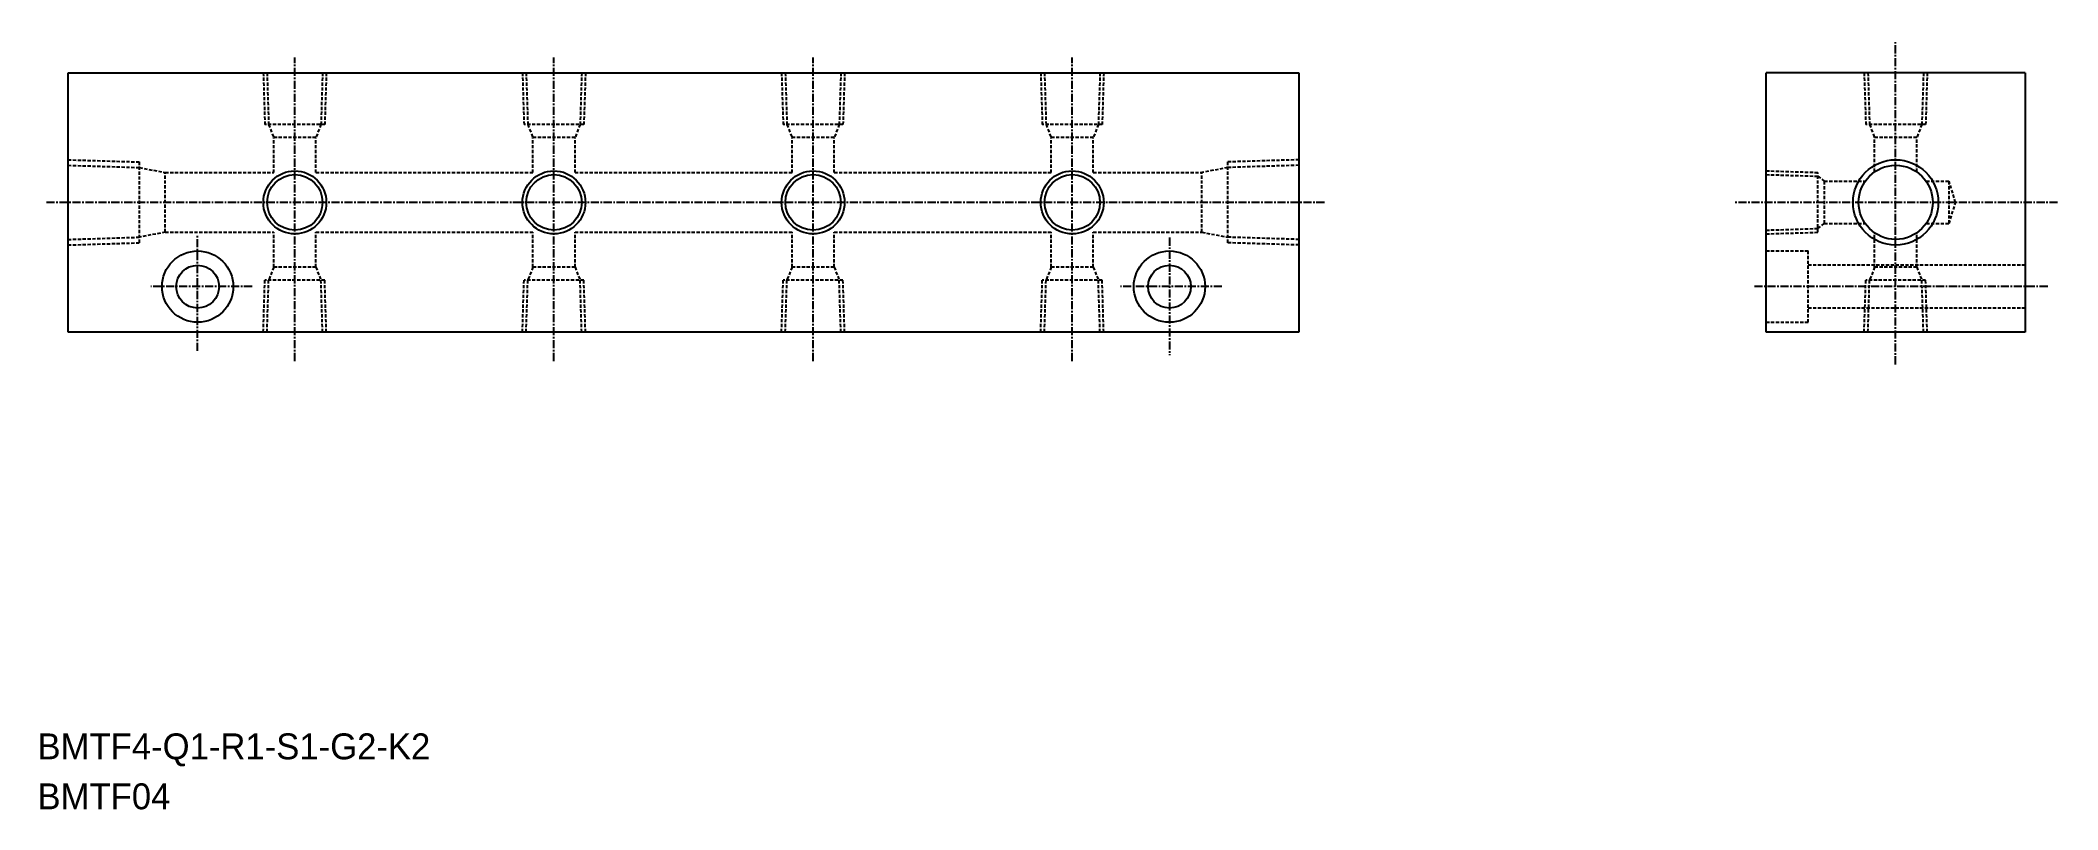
# Model space of a CAD drawing. Extents: x 1463 to 1774, y 6853 to 6972.
import ezdxf

# ---------------------------------------------------------------- set-up
doc = ezdxf.new("R2010")
doc.units = 0
doc.linetypes.add('CENTER', pattern=[2, 1.25, -0.25, 0.25, -0.25])
doc.linetypes.add('DASHED', pattern=[0.75, 0.5, -0.25])
doc.layers.get('0').update_dxf_attribs({"linetype": 'CONTINUOUS'})
doc.layers.add('CENTER', color=1, linetype='CENTER')

msp = doc.modelspace()

# ---------------------------------------------------------------- linework, layer by layer
at = {"color": 7, "linetype": 'CONTINUOUS'}
for p, q in [((1467.08, 6967.14), (1657.08, 6967.14)), ((1467.08, 6927.14), (1467.08, 6967.14)), ((1657.08, 6967.14), (1657.08, 6927.14)), ((1729.18, 6927.14), (1729.18, 6967.14)), ((1769.18, 6967.14), (1729.18, 6967.14)), ((1769.18, 6967.14), (1769.18, 6927.14)), ((1657.08, 6927.14), (1467.08, 6927.14)), ((1769.18, 6927.14), (1729.18, 6927.14))]:
    msp.add_line(p, q, dxfattribs=at)
at = {"color": 3, "linetype": 'DASHED'}
for p, q in [((1497.21, 6967.14), (1497.46, 6959.14)), ((1497.79, 6967.14), (1498.04, 6959.14)), ((1506.36, 6967.14), (1506.11, 6959.14)), ((1506.94, 6967.14), (1506.69, 6959.14)), ((1537.21, 6967.14), (1537.46, 6959.14)), ((1537.79, 6967.14), (1538.04, 6959.14)), ((1546.36, 6967.14), (1546.11, 6959.14)), ((1546.94, 6967.14), (1546.69, 6959.14)), ((1577.21, 6967.14), (1577.46, 6959.14)), ((1577.79, 6967.14), (1578.04, 6959.14)), ((1586.36, 6967.14), (1586.11, 6959.14)), ((1586.94, 6967.14), (1586.69, 6959.14)), ((1617.21, 6967.14), (1617.46, 6959.14)), ((1617.79, 6967.14), (1618.04, 6959.14)), ((1626.36, 6967.14), (1626.11, 6959.14)), ((1626.94, 6967.14), (1626.69, 6959.14)), ((1744.32, 6967.14), (1744.57, 6959.14)), ((1744.9, 6967.14), (1745.15, 6959.14)), ((1753.47, 6967.14), (1753.22, 6959.14)), ((1754.05, 6967.14), (1753.8, 6959.14)), ((1506.69, 6959.14), (1497.46, 6959.14)), ((1498.04, 6959.14), (1498.83, 6957.14)), ((1498.83, 6951.74), (1498.83, 6957.14)), ((1505.33, 6957.14), (1498.83, 6957.14)), ((1506.11, 6959.14), (1505.33, 6957.14)), ((1505.33, 6951.74), (1505.33, 6957.14)), ((1546.69, 6959.14), (1537.46, 6959.14)), ((1538.04, 6959.14), (1538.83, 6957.14)), ((1538.83, 6951.74), (1538.83, 6957.14)), ((1545.33, 6957.14), (1538.83, 6957.14)), ((1546.11, 6959.14), (1545.33, 6957.14)), ((1545.33, 6951.74), (1545.33, 6957.14)), ((1586.69, 6959.14), (1577.46, 6959.14)), ((1578.04, 6959.14), (1578.83, 6957.14)), ((1585.33, 6957.14), (1578.83, 6957.14)), ((1578.83, 6951.74), (1578.83, 6957.14)), ((1586.11, 6959.14), (1585.33, 6957.14)), ((1585.33, 6951.74), (1585.33, 6957.14)), ((1626.69, 6959.14), (1617.46, 6959.14)), ((1618.04, 6959.14), (1618.83, 6957.14)), ((1625.33, 6957.14), (1618.83, 6957.14)), ((1618.83, 6951.74), (1618.83, 6957.14)), ((1626.11, 6959.14), (1625.33, 6957.14)), ((1625.33, 6951.74), (1625.33, 6957.14)), ((1753.8, 6959.14), (1744.57, 6959.14)), ((1745.15, 6959.14), (1745.93, 6957.14)), ((1745.93, 6951.85), (1745.93, 6957.14)), ((1752.43, 6957.14), (1745.93, 6957.14)), ((1753.22, 6959.14), (1752.43, 6957.14)), ((1752.43, 6951.85), (1752.43, 6957.14)), ((1467.08, 6953.72), (1478.08, 6953.38)), ((1478.08, 6940.91), (1478.08, 6953.38)), ((1657.08, 6953.72), (1646.08, 6953.38)), ((1646.08, 6940.91), (1646.08, 6953.38)), ((1467.08, 6952.87), (1478.08, 6952.52)), ((1478.08, 6952.52), (1482.08, 6951.74)), ((1482.08, 6951.74), (1498.83, 6951.74)), ((1482.08, 6942.54), (1482.08, 6951.74)), ((1505.33, 6951.74), (1538.83, 6951.74)), ((1545.33, 6951.74), (1578.83, 6951.74)), ((1585.33, 6951.74), (1618.83, 6951.74)), ((1625.33, 6951.74), (1642.08, 6951.74)), ((1646.08, 6952.52), (1642.08, 6951.74)), ((1642.08, 6942.54), (1642.08, 6951.74)), ((1657.08, 6952.87), (1646.08, 6952.52)), ((1729.18, 6952.01), (1737.18, 6951.76)), ((1729.18, 6951.43), (1737.18, 6951.18)), ((1737.18, 6942.53), (1737.18, 6951.76)), ((1737.18, 6951.18), (1738.18, 6950.39)), ((1738.18, 6950.39), (1744.47, 6950.39)), ((1738.18, 6943.89), (1738.18, 6950.39)), ((1753.89, 6950.39), (1757.43, 6950.39)), ((1757.43, 6943.89), (1757.43, 6950.39)), ((1758.43, 6947.14), (1757.43, 6950.39)), ((1757.43, 6943.89), (1758.43, 6947.14)), ((1467.08, 6941.42), (1478.08, 6941.77)), ((1467.08, 6940.57), (1478.08, 6940.91)), ((1482.08, 6942.54), (1478.08, 6941.77)), ((1482.08, 6942.54), (1498.83, 6942.54)), ((1498.83, 6937.14), (1498.83, 6942.54)), ((1505.33, 6937.14), (1505.33, 6942.54)), ((1505.33, 6942.54), (1538.83, 6942.54)), ((1538.83, 6937.14), (1538.83, 6942.54)), ((1545.33, 6942.54), (1578.83, 6942.54)), ((1545.33, 6937.14), (1545.33, 6942.54)), ((1578.83, 6937.14), (1578.83, 6942.54)), ((1585.33, 6937.14), (1585.33, 6942.54)), ((1585.33, 6942.54), (1618.83, 6942.54)), ((1618.83, 6937.14), (1618.83, 6942.54)), ((1625.33, 6937.14), (1625.33, 6942.54)), ((1625.33, 6942.54), (1642.08, 6942.54)), ((1642.08, 6942.54), (1646.08, 6941.77)), ((1657.08, 6941.42), (1646.08, 6941.77)), ((1657.08, 6940.57), (1646.08, 6940.91)), ((1729.18, 6942.86), (1737.18, 6943.11)), ((1729.18, 6942.28), (1737.18, 6942.53)), ((1737.18, 6943.11), (1738.18, 6943.89)), ((1738.18, 6943.89), (1744.47, 6943.89)), ((1745.93, 6937.14), (1745.93, 6942.43)), ((1752.43, 6937.14), (1752.43, 6942.43)), ((1753.89, 6943.89), (1757.43, 6943.89)), ((1729.18, 6939.64), (1735.68, 6939.64)), ((1735.68, 6928.64), (1735.68, 6939.64)), ((1497.21, 6927.14), (1497.46, 6935.14)), ((1506.69, 6935.14), (1497.46, 6935.14)), ((1497.79, 6927.14), (1498.04, 6935.14)), ((1498.83, 6937.14), (1498.04, 6935.14)), ((1505.33, 6937.14), (1498.83, 6937.14)), ((1505.33, 6937.14), (1506.11, 6935.14)), ((1506.36, 6927.14), (1506.11, 6935.14)), ((1506.94, 6927.14), (1506.69, 6935.14)), ((1537.21, 6927.14), (1537.46, 6935.14)), ((1546.69, 6935.14), (1537.46, 6935.14)), ((1537.79, 6927.14), (1538.04, 6935.14)), ((1538.83, 6937.14), (1538.04, 6935.14)), ((1545.33, 6937.14), (1538.83, 6937.14)), ((1545.33, 6937.14), (1546.11, 6935.14)), ((1546.36, 6927.14), (1546.11, 6935.14)), ((1546.94, 6927.14), (1546.69, 6935.14)), ((1577.21, 6927.14), (1577.46, 6935.14)), ((1586.69, 6935.14), (1577.46, 6935.14)), ((1577.79, 6927.14), (1578.04, 6935.14)), ((1578.83, 6937.14), (1578.04, 6935.14)), ((1585.33, 6937.14), (1578.83, 6937.14)), ((1585.33, 6937.14), (1586.11, 6935.14)), ((1586.36, 6927.14), (1586.11, 6935.14)), ((1586.94, 6927.14), (1586.69, 6935.14)), ((1617.21, 6927.14), (1617.46, 6935.14)), ((1626.69, 6935.14), (1617.46, 6935.14)), ((1617.79, 6927.14), (1618.04, 6935.14)), ((1618.83, 6937.14), (1618.04, 6935.14)), ((1625.33, 6937.14), (1618.83, 6937.14)), ((1625.33, 6937.14), (1626.11, 6935.14)), ((1626.36, 6927.14), (1626.11, 6935.14)), ((1626.94, 6927.14), (1626.69, 6935.14)), ((1769.18, 6937.44), (1735.68, 6937.44)), ((1744.32, 6927.14), (1744.57, 6935.14)), ((1753.8, 6935.14), (1744.57, 6935.14)), ((1744.9, 6927.14), (1745.15, 6935.14)), ((1745.93, 6937.14), (1745.15, 6935.14)), ((1752.43, 6937.14), (1745.93, 6937.14)), ((1752.43, 6937.14), (1753.22, 6935.14)), ((1753.47, 6927.14), (1753.22, 6935.14)), ((1754.05, 6927.14), (1753.8, 6935.14)), ((1729.18, 6928.64), (1735.68, 6928.64)), ((1769.18, 6930.84), (1735.68, 6930.84))]:
    msp.add_line(p, q, dxfattribs=at)
for p, q in [((1486.26, 6951.74), (1486.26, 6951.74)), ((1490.45, 6951.74), (1490.45, 6951.74))]:
    msp.add_line(p, q)
at = {"color": 3, "linetype": 'CONTINUOUS'}
for centre, radius in [((1749.18, 6947.14), 6.58), ((1502.08, 6947.14), 4.86), ((1542.08, 6947.14), 4.86), ((1582.08, 6947.14), 4.86), ((1622.08, 6947.14), 4.86)]:
    msp.add_circle(centre, radius, dxfattribs=at)
at = {"color": 7, "linetype": 'CONTINUOUS'}
for centre, radius in [((1502.08, 6947.14), 4.28), ((1542.08, 6947.14), 4.28), ((1582.08, 6947.14), 4.28), ((1622.08, 6947.14), 4.28), ((1749.18, 6947.14), 5.72), ((1487.08, 6934.14), 5.5), ((1637.08, 6934.14), 5.5), ((1487.08, 6934.14), 3.3), ((1637.08, 6934.14), 3.3)]:
    msp.add_circle(centre, radius, dxfattribs=at)
at = {"layer": 'CENTER', "color": 1, "linetype": 'CENTER'}
for p, q in [((1749.18, 6922.14), (1749.18, 6972.14)), ((1502.08, 6922.65), (1502.08, 6969.49)), ((1542.08, 6922.65), (1542.08, 6969.49)), ((1582.08, 6922.65), (1582.08, 6969.49)), ((1622.08, 6922.65), (1622.08, 6969.49)), ((1661, 6947.14), (1463.67, 6947.14)), ((1774.18, 6947.14), (1724.18, 6947.14)), ((1487.08, 6924.22), (1487.08, 6942.01)), ((1637.08, 6941.7), (1637.08, 6923.59)), ((1495.48, 6934.14), (1479.83, 6934.14)), ((1645.17, 6934.14), (1629.55, 6934.14)), ((1772.65, 6934.14), (1727.35, 6934.14))]:
    msp.add_line(p, q, dxfattribs=at)

# ---------------------------------------------------------------- texts
at = {"color": 7, "linetype": 'CONTINUOUS'}
for s, p in [('BMTF4-Q1-R1-S1-G2-K2', (1462.36, 6861.2)), ('BMTF04', (1462.36, 6853.49))]:
    msp.add_text(s, height=4, dxfattribs=at).set_placement(p)

doc.saveas('drawing.dxf')
